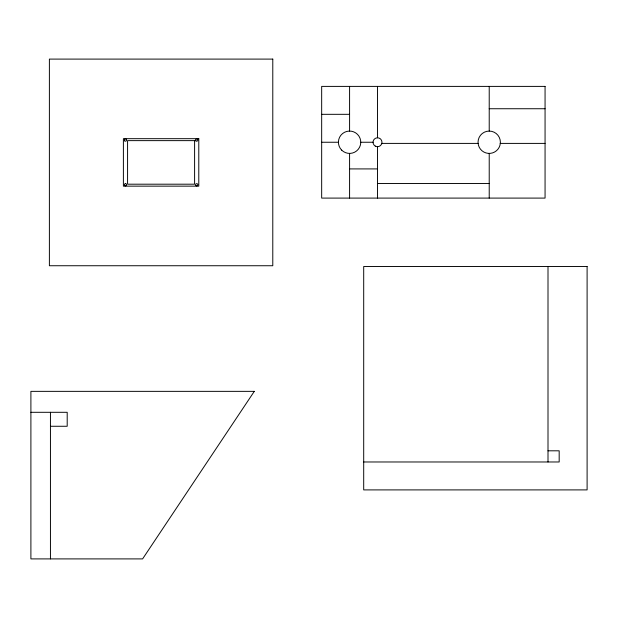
<?xml version="1.0" encoding="UTF-8"?>
<svg xmlns="http://www.w3.org/2000/svg" width="618" height="618" viewBox="0 0 618 618"><rect width="100%" height="100%" fill="white"/><g stroke="black" fill="none" stroke-linecap="round" stroke-linejoin="round"><path stroke-width="0.93" d="M489.217 108.737L545.061 108.737M321.669 114.322L349.587 114.322M321.669 142.248L338.425 142.248M360.757 142.248L373.048 142.248M381.831 143.399L478.201 143.399M500.232 143.399L545.061 143.399M349.587 168.915L377.513 168.915M377.513 183.507L489.217 183.507M30.9 412.299L67.2 412.299L67.2 426.265L50.444 426.265M548.004 450.808L559.174 450.808L559.174 461.978L363.701 461.978M548.004 266.505L548.004 461.978M489.217 86.396L489.217 131.078A11.17 11.17 0 0 0 478.046 142.248L478.425 145.137A11.17 11.17 0 0 0 500.001 145.137L500.387 142.248A11.17 11.17 0 0 0 489.217 131.078M489.217 153.418L489.217 198.092M377.513 86.396L377.513 137.775M377.513 146.713L377.513 198.092M349.587 86.396L349.587 131.078M349.587 153.418L349.587 198.092M50.444 412.299L50.444 558.904M254.299 391.356L142.596 558.904L30.9 558.904L30.9 391.356L254.299 391.356M272.785 59.096L49.386 59.096L49.386 265.74L272.785 265.74L272.785 59.096M545.061 86.396L321.669 86.396L321.669 198.092L545.061 198.092L545.061 86.396M198.787 138.679L123.391 138.679L123.391 186.149L198.787 186.149L198.787 138.679M194.6 140.634L127.578 140.634L127.578 184.195L194.6 184.195L194.6 140.634M587.1 266.505L363.701 266.505L363.701 489.904L587.1 489.904L587.1 266.505M125.701 183.662L125.415 183.639A1.12 1.12 0 0 0 125.269 185.856L125.554 185.871A1.12 1.12 0 0 0 125.701 183.662M195.906 140.865A1.12 1.12 0 0 0 197.775 140.363A1.12 1.12 0 0 0 196.4 138.996A1.12 1.12 0 0 0 195.906 140.865M124.697 140.865A1.12 1.12 0 0 0 126.566 140.363A1.12 1.12 0 0 0 125.199 138.996A1.12 1.12 0 0 0 124.697 140.865M195.906 185.547A1.12 1.12 0 0 0 197.775 185.045A1.12 1.12 0 0 0 196.4 183.677A1.12 1.12 0 0 0 195.906 185.547M341.692 150.143A11.17 11.17 0 0 0 360.379 145.137A11.17 11.17 0 0 0 346.698 131.456A11.17 11.17 0 0 0 341.692 150.143M375.281 146.118A4.465 4.465 0 0 0 381.986 142.248A4.465 4.465 0 0 0 375.281 138.378A4.465 4.465 0 0 0 375.281 146.118"/></g></svg>
